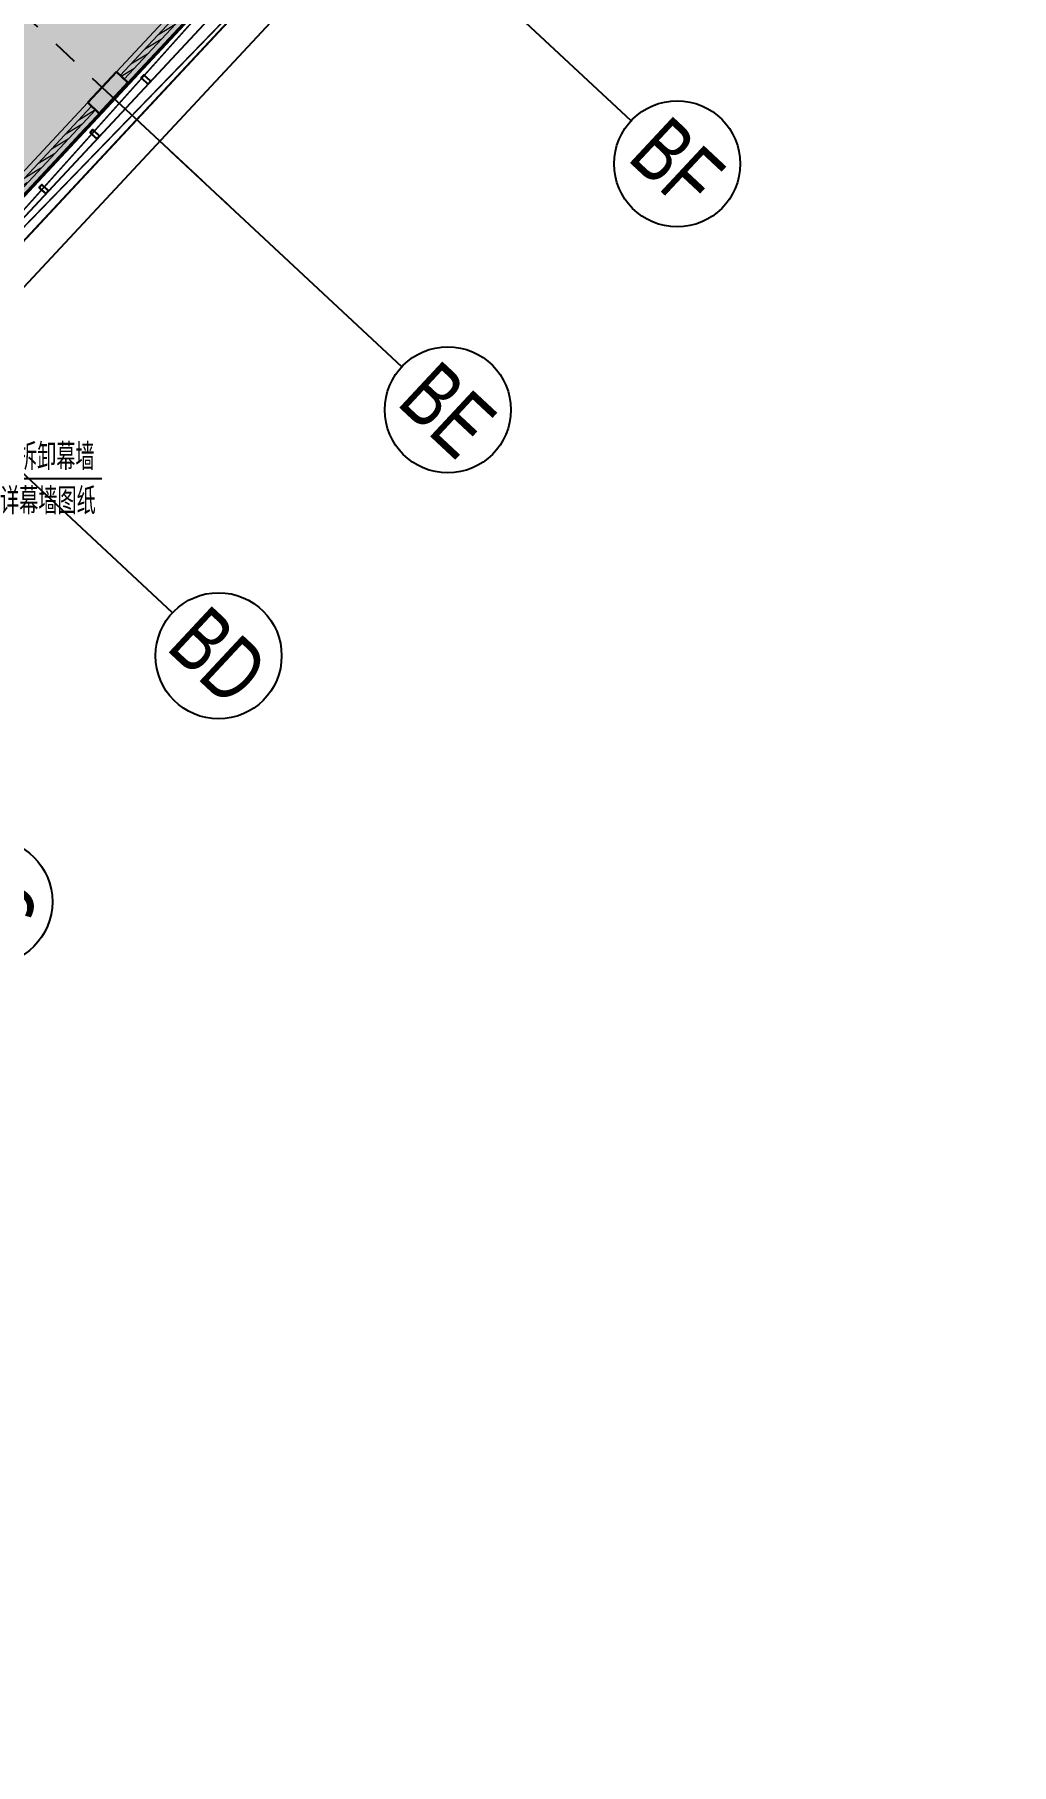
# Model space of a CAD drawing. Extents: x 138868 to 1251000, y -188972 to 132579.
# Drawn here: x 282288 to 300884, y 31586 to 64503 of the extents above; entities that cross this region are included whole.
import ezdxf
from ezdxf.enums import TextEntityAlignment as Align

# ---------------------------------------------------------------- set-up
doc = ezdxf.new("R2010")
doc.units = 0
doc.linetypes.add('CENTER2', pattern=[28.575000000000003, 19.05, -3.175, 3.175, -3.175])
doc.layers.get('0').update_dxf_attribs({"color": 8})
doc.layers.get('Defpoints').update_dxf_attribs({"color": 8})
for name, color, linetype in [('#幕墙线-平面', 8, 'Continuous'), ('#标注', 8, 'Continuous'), ('#轴线', 8, 'CENTER2'), ('A-FLOR', 8, 'Continuous'), ('A-FLOR-GRND', 8, 'Continuous'), ('A-THERMAL', 8, 'Continuous'), ('CURTWALL', 8, 'Continuous'), ('DIM_LEAD', 8, 'Continuous'), ('WINDOW_TEXT', 8, 'Continuous'), ('建-填充', 8, 'Continuous'), ('数据中心轮廓线', 8, 'Continuous')]:
    doc.layers.add(name, color=color, linetype=linetype)
for name, color, linetype, lineweight in [('PUB_TEXT', 8, 'Continuous', 5), ('WALL', 8, 'Continuous', 30), ('WINDOW', 8, 'Continuous', 13)]:
    doc.layers.add(name, color=color, linetype=linetype, lineweight=lineweight)
doc.styles.add('_TCH_DIM', font='SIMPLEX', dxfattribs={"bigfont": 'GBCBIG'})
doc.styles.add('_TCH_WINDOW', font='SIMPLEX', dxfattribs={"height": 3.5, "bigfont": 'GBCBIG'})
doc.styles.add('JHZX', font='jrs.shx', dxfattribs={"width": 0.6, "bigfont": 'jhz.shx'})
doc.dimstyles.new('JZBZ-300', dxfattribs={"dimscale": 300, "dimtxt": 3, "dimasz": 1.5, "dimexe": 1, "dimexo": 1, "dimgap": 0.5, "dimtad": 1, "dimdec": 0, "dimdsep": 46, "dimtxsty": 'JHZX', "dimblk1": 'ARCHTICK', "dimblk2": 'ARCHTICK', "dimsah": 1, "dimcen": 0, "dimclrd": 1, "dimclre": 1, "dimclrt": 2, "dimadec": 1, "dimazin": 2, "dimtfac": 1, "dimtdec": 0, "dimtix": 1, "dimtmove": 0, "dimatfit": 3, "dimfxl": 1, "dimtolj": 1, "dimlwd": -1, "dimlwe": -1, "dimarcsym": 1})

# ---------------------------------------------------------------- blocks, each defined once
blk = doc.blocks.new('$WINLIB2D$00000039')
for points in [[(-0.4999999999983409, 0.5000000000445652), (-0.4999999999999964, -0.4999999999999716)], [(0.5000000000016591, 0.4999999999536158), (-0.4999999999983409, 0.5000000000445652)], [(0.4999999999983338, -0.5000000000463842), (0.4999999999999609, 0.4999999999999432)], [(-0.499999999999428, 0.1666666667124446), (0.500000000000572, 0.1666666666205998)], [(-0.3838834764901549, -0.166666666632409), (-0.4479860405916831, 0.1666666667079113)], [(-0.3158924398378069, -0.166666666637866), (-0.3799950039392748, 0.1666666667006353)], [(-0.2479014031851996, -0.166666666645142), (-0.3120039672867243, 0.1666666666951784)], [(-0.1799103665328481, -0.1666666666505989), (-0.2440129306343159, 0.1666666666887977)], [(-0.1119193298802692, -0.1666666666569512), (-0.1760218939817904, 0.1666666666824455)], [(-0.04392829322788927, -0.1666666666633319), (-0.1080308573293216, 0.1666666666760648)], [(0.02406274342471804, -0.1666666666696841), (-0.04003982067680312, 0.1666666666697125)], [(0.09205378007703402, -0.1666666666751411), (0.02795121597557682, 0.1666666666642556)], [(0.1600448167296129, -0.1666666666815217), (0.0959422526280953, 0.1666666666578749)], [(0.2280358533819644, -0.166666666687874), (0.163933289280525, 0.1666666666505989)], [(0.2960268900345753, -0.1666666666942547), (0.231924325933047, 0.1666666666460657)], [(0.3640179266869801, -0.1666666667006069), (0.2999153625854838, 0.166666666639685)], [(0.4320089633395341, -0.1666666667060639), (0.3679063992380058, 0.166666666632409)], [(0.4999999999916831, -0.1666666667115209), (0.4358974358904746, 0.1666666666260568)], [(-0.4518745131427302, -0.1666666666260284), (-0.5000000000072298, 0.08358586507802102)], [(-0.500000000000572, -0.1666666666214951), (0.499999999999428, -0.1666666667124446)], [(0.4999999999983338, -0.5000000000463842), (-0.5000000000016662, -0.4999999999554348)]]:
    blk.add_lwpolyline(points)
blk = doc.blocks.new('A$Cd70d14ae')
at = {"layer": '建-填充'}
h = blk.add_hatch(dxfattribs=at)
h.set_pattern_fill('沙地', color=256, scale=200)
h.set_pattern_definition([(0, (-1181710.985593817, -339008.7316489072), (200, 200), [0, -400])])
edge = h.paths.add_edge_path()
edge.add_arc((-5.799514474347234e-05, -124899.9997239537), 125399.9999588372, 50.595484492603475, 54.19226882909709, ccw=False)
edge.add_arc((74905.38638249483, -33723.34112868203), 7399.999999524198, -43.000000001942624, 50.595484496434494, ccw=False)
edge.add_line((80317.4037739576, -38770.12899300351), (58913.48786749036, -61723.01868310437))
edge.add_line((58913.48786749036, -61723.01868310437), (58689.12700524527, -61953.37206457043))
edge.add_line((58689.12700524527, -61953.37206457043), (58356.02656423437, -62261.32573112228))
edge.add_arc((53501.47046901046, -56676.2305760567), 7400.000187352208, 231.89625553434, 310.9971188627708, ccw=False)
edge.add_arc((-5.258012242848054e-05, -124899.9997113437), 79299.99994527503, 51.8962543357454, 56.07277768417117)
edge.add_line((44260.45438872185, -59101.04710592562), (41529.68595674797, -57344.2806989107))
edge.add_line((41529.68595674797, -57344.2806989107), (45927.7232496303, -52631.43135201052))
edge.add_line((45927.7232496303, -52631.43135201052), (45913.26296266005, -52643.46987978922))
edge.add_line((45913.26296266005, -52643.46987978922), (73367.41551958487, -23202.49571749812))
at = {"layer": 'A-FLOR'}
blk.add_lwpolyline([(73367.4155195844, -23202.49571749783, 30, 30, -0.01569522088522697), (79602.84282119965, -28005.48287585442, 30, 30, -0.4327152502928488), (80317.4037739576, -38770.12899300351, 30, 30, 0), (80317.4037739576, -38770.12899300351, 30, 30, 0), (58913.48786749036, -61723.01868310437, 30, 30, 0), (58689.12700524527, -61953.37206457043, 30, 30, 0), (58356.02656423437, -62261.32573112228, 30, 30, -0.3595335964508717), (48935.02431424824, -62499.25146632234, 30, 30, 0.01822553852093915), (44260.45438872185, -59101.04710592562, 30, 30, 0), (41529.68595674797, -57344.2806989107, 30, 30, 0), (45927.7232496303, -52631.43135201052, 30, 30, 0), (45913.26296266005, -52643.46987978922, 30, 30, 0), (73367.41551958487, -23202.49571749812, 0, 0, 0)], format="xyseb", dxfattribs=at)
at = {"layer": 'A-FLOR-GRND', "ltscale": 5}
blk.add_lwpolyline([(66033.56840754996, -16885.51994499011, -0.03476963203113186), (80364.59261737086, -27078.2626046426, -0.4327152502716788), (81195.02831922771, -39588.52701144561), (59791.11241275372, -62541.41670154745, -0.3893999561661741), (48194.51964070555, -63443.52507527499, 0.02663891285834788), (41386.69465708686, -58667.44349584205)], format="xyb", dxfattribs=at)
at = {"layer": 'A-THERMAL', "ltscale": 5}
blk.add_lwpolyline([(64521.82260695819, -17337.83493830508, -0.03687290947385417), (79621.88666630883, -27982.30235501705, -0.432715250271674), (80339.34448833318, -38790.58893017244), (58935.42858185919, -61743.47862027428, -0.3893999561661921), (48916.51180359279, -62522.85829694016, 0.02813842068170495), (41603.03414781182, -57424.66757356364, 0.02813842068170495)], format="xyb", dxfattribs=at)
at = {"layer": 'CURTWALL'}
blk.add_lwpolyline([(64660.71196255574, -17106.29715110455, -0.03687290947385393), (79793.28034773536, -27773.67779757705, -0.4327152502716805), (80536.80998777036, -38974.72848738934), (59132.89408129637, -61927.61817749118, -0.3893999561661936), (48749.89822754194, -62735.31986117148, 0.02813842068170497), (41461.33086518315, -57654.49398564955, 0.02813842068170497)], format="xyb", dxfattribs=at)
at = {"layer": 'DIM_LEAD'}
blk.add_line((69996.01440618254, -51721.23164890718), (74767.51440618254, -51721.23164890718), dxfattribs=at)
at = {"layer": 'WALL'}
for p, q in [((75044.46715350167, -43984.77747903211), (74498.86846545173, -44569.86044032755)), ((75263.87326398768, -44189.37698705122), (75044.46715350167, -43984.77747903211)), ((74718.27457593774, -44774.45994834654), (75263.87326398768, -44189.37698705122)), ((74498.86846545173, -44569.86044032755), (74718.27457593774, -44774.45994834654))]:
    blk.add_line(p, q, dxfattribs=at)
at = {"layer": '数据中心轮廓线'}
blk.add_lwpolyline([(64815.03349667133, -16849.03290123178, -0.03687290683237934), (79983.71777094711, -27541.87273326563, -0.4327152502716894), (80756.21609825615, -39179.32799540809), (59352.30019178215, -62132.21768550994, -0.3893999561661833), (48564.77203192795, -62971.38826587144, 0.02812936554989807), (41306.30724569084, -57911.35157488636, 0.02812936554989807)], format="xyb", dxfattribs=at)
at = {"layer": '数据中心轮廓线', "const_width": 30}
blk.add_lwpolyline([(59190.65262602546, -61469.78434126783), (59607.5242359468, -61858.52340650192), (79521.87634978161, -40502.99531923019), (79105.00473984957, -40114.25625398604)], close=True, dxfattribs=at)
for points in [[(59607.52423595751, -61858.52340651199), (79105.00473984957, -40114.25625398604)], [(59190.58183932511, -61469.86025071034), (79521.87634978161, -40502.99531923019)]]:
    blk.add_lwpolyline(points, dxfattribs=at)
at = {"layer": 'WINDOW'}
ref = blk.add_blockref('$WINLIB2D$00000039', (77063.76561691772, -42039.28686851298), dxfattribs=dict(at, xscale=5600, yscale=300, zscale=5600, rotation=47.0000000000043))
ref.add_attrib('A', 'BYC5661', (76498.21772544432, -42380.15786557819), dxfattribs={"layer": 'WINDOW_TEXT', "height": 297.5, "rotation": 47.0000000000043, "style": '_TCH_WINDOW', "width": 0.7058823529411765})
ref = blk.add_blockref('$WINLIB2D$00000039', (72698.97611251796, -46719.95055887598), dxfattribs=dict(at, xscale=5600, yscale=300, zscale=5600, rotation=47.0000000000043))
ref.add_attrib('A', 'BYC5661', (72133.42822104433, -47060.82155594102), dxfattribs={"layer": 'WINDOW_TEXT', "height": 297.5, "rotation": 47.0000000000043, "style": '_TCH_WINDOW', "width": 0.7058823529411765})
at = {"layer": 'PUB_TEXT', "style": '_TCH_DIM'}
for s, p in [('百叶对应区域为可拆卸幕墙', (70253.63142745916, -51563.73164890718)), ('详幕墙图纸', (72828.36547001239, -52403.73164890718))]:
    blk.add_text(s, height=506.3829787234042, dxfattribs=at).set_placement(p)
blk = doc.blocks.new('*U3167')
blk.add_line((20, 4.898587196589413e-16), (0, 0))
blk.add_circle((24, 0), 4)
at = {"style": 'JHZX', "width": 0.75}
blk.add_attdef('AXES', text='', height=4, dxfattribs=at).set_placement((23.99999999999997, 0), align=Align.MIDDLE_CENTER)
blk = doc.blocks.new('_ARCHTICK')
at = {"color": 0, "linetype": 'ByBlock', "const_width": 0.15}
blk.add_lwpolyline([(-0.5, -0.5), (0.5, 0.5)], dxfattribs=at)
blk = doc.blocks.new('*D3280')
at = {"layer": '#标注', "ltscale": 300, "transparency": 16777216}
for p, q in [((146690.8966844672, 99692.36909648812), (145493.7441984293, 101943.8854600347)), ((299030.3676289878, 79636.49725693115), (300769.4634487099, 81501.44919732254))]:
    blk.add_line(p, q, dxfattribs=at)
blk.add_arc((208801.9844985199, -17121.59754685307), 134550.0001244252, 46.99999999366509, 117.9999999999996, dxfattribs=at)
at = {"layer": 'Defpoints', "color": 0, "ltscale": 300, "transparency": 16777216}
for p in [(253346.5674254924, 109840.9271025288), (146831.7381533029, 99427.48481863044), (298825.7681209447, 79417.09114646801), (208801.9844985199, -17121.59754685307)]:
    blk.add_point(p, dxfattribs=at)
at = {"layer": '#标注', "ltscale": 300, "transparency": 16777216, "xscale": 450, "yscale": 450, "zscale": 450}
for p, rotation in [((145634.5856672651, 101679.001182177), 207.9999999999996), ((300564.8639406668, 81282.04308685943), 316.9999999936651)]:
    blk.add_blockref('_ARCHTICK', p, dxfattribs=dict(at, rotation=rotation))
at = {"layer": '#标注', "ltscale": 300, "transparency": 16777216, "insert": (226442.5994007086, 116872.1755902029), "char_height": 900, "attachment_point": 5, "rotation": 352.49999999683234, "style": 'JHZX'}
blk.add_mtext('\\A1;71°', dxfattribs=at)
blk = doc.blocks.new('*D3281')
at = {"layer": '#标注', "ltscale": 300, "transparency": 16777216}
for p, q in [((274351.1665590371, 97798.3518248455), (275020.0357641029, 98971.00437009752)), ((299030.3676289878, 79636.49725693114), (299951.0654165382, 80623.82475547021))]:
    blk.add_line(p, q, dxfattribs=at)
blk.add_arc((208801.98449852, -17121.59754685318), 133350.0001244256, 46.99999999366511, 60.29999991711377, dxfattribs=at)
at = {"layer": 'Defpoints', "color": 0, "ltscale": 300, "transparency": 16777216}
for p in [(274202.5289581304, 97537.76237072903), (291935.6845109614, 87142.54036942993), (298825.7681209448, 79417.09114646798), (208801.98449852, -17121.59754685318)]:
    blk.add_point(p, dxfattribs=at)
at = {"layer": '#标注', "ltscale": 300, "transparency": 16777216, "xscale": 450, "yscale": 450, "zscale": 450}
for p, rotation in [((274871.3981631963, 98710.41491598112), 150.2999999171138), ((299746.4659084952, 80404.41864500707), 316.9999999936651)]:
    blk.add_blockref('_ARCHTICK', p, dxfattribs=dict(at, rotation=rotation))
at = {"layer": '#标注', "ltscale": 300, "transparency": 16777216, "insert": (288196.3274677519, 90763.25235255393), "char_height": 900, "attachment_point": 5, "rotation": 323.6499999553895, "style": 'JHZX'}
blk.add_mtext('\\A1;13.3°', dxfattribs=at)
blk = doc.blocks.new('LZ')
at = {"layer": '#幕墙线-平面', "ltscale": 250}
for points in [[(-32.49999999988358, -9.730402962304652e-05, -0.414213562373095), (-40.00002245465294, 7.499880241084611), (-40.00051645992789, 172.4998802403279, -0.414213562373095), (-32.50053891458083, 179.9999026951264), (32.49946108506992, 180.0000973032147, -0.414213562373095), (39.99948353983928, 172.5001197580132), (39.9999775448814, 7.500119758740766, -0.4142135623730949), (32.49999999976717, 9.730400051921606e-05)], [(-32.50001796381548, 5.999902695941273, -0.4142135623730951), (-34.00002245488577, 7.499898204987403), (-34.00051645981148, 172.4998982042016, -0.4142135623730951), (-32.50052095076535, 173.9999026951555), (32.49947904876899, 174.0000973032147, -0.4142135623730951), (33.99948353983928, 172.5001017941977), (33.9999775448814, 7.500101794925286, -0.4142135623730951), (32.49998203583527, 6.000097303971415)]]:
    blk.add_lwpolyline(points, format="xyb", close=True, dxfattribs=at)

msp = doc.modelspace()

# ---------------------------------------------------------------- linework, layer by layer
at = {"layer": '#幕墙线-平面', "ltscale": 500}
msp.add_lwpolyline([(156928.3693391712, 97704.91524870583, 0.0006186609606904662), (156644.3737756643, 97576.1950834025, 0.4324632496480859), (152892.3873621174, 86538.0230444704), (167625.2731387443, 58829.49485344271, 0.3897332674103929), (177836.5475835991, 55230.53932774201, -0.2739152575343032), (257366.7564053151, 44807.01384322898, 0.3893999561442285), (268154.2845650967, 45646.18442381354), (289558.20047192, 68599.07411428978, 0.4327152502695922), (288785.7021367718, 80236.52938204206, 0.06564677347486543), (260814.9680133779, 97641.85271036968, 0.06564677347486543)], format="xyb", dxfattribs=at)
at = {"layer": '#幕墙线-平面'}
msp.add_lwpolyline([(157051.8780598841, 97431.51884070487, 0.0006186612082523815), (156768.5585628543, 97303.10510074015, 0.432463249648085), (153157.2716399168, 86678.86451341579), (167890.1574166021, 58970.33632227842, 0.3897332674103919), (177718.5090697457, 55506.34162876074, -0.2739152575343032), (257551.8826010276, 45043.08224785159, 0.3893999561442295), (267934.8784545215, 45850.78393173631), (289338.7943614342, 68803.67362230847, 0.4327152502695888), (288595.264720506, 80004.72431202413)], format="xyb", dxfattribs=at)
at = {"layer": '#轴线', "ltscale": 150}
for p, q in [((260826.5697787483, 38667.93984730629), (298825.7682939245, 79417.09133196459)), ((270848.0979479752, 75367.85466212238), (285987.119571066, 61250.48860922735))]:
    msp.add_line(p, q, dxfattribs=at)

# ---------------------------------------------------------------- block references
at = {"layer": '#幕墙线-平面', "ltscale": 300}
msp.add_blockref('A$Cd70d14ae', (208801.9845453531, 107778.4023970212), dxfattribs=at)
at = {"layer": '#幕墙线-平面', "ltscale": 300, "xscale": -1, "rotation": 46.99999999999935}
for p in [(284474.1272453393, 63586.95655310614), (283501.2219768432, 62543.64338535286), (282528.3167083472, 61500.33021759958)]:
    msp.add_blockref('LZ', p, dxfattribs=at)
at = {"layer": '#标注', "xscale": 300, "yscale": 300, "rotation": 317.0000000589019}
for p, values in [((289254.8784931913, 66954.14986259694), {'AXES': 'BF'}), ((284890.088988791, 62273.48617223359), {'AXES': 'BE'}), ((280525.299484391, 57592.82248187059), {'AXES': 'BD'}), ((276160.5099799914, 52912.15879150771), {'AXES': 'BC'})]:
    msp.add_blockref('*U3167', p, dxfattribs=at).add_auto_attribs(values)

# ---------------------------------------------------------------- dimensions: what is measured, and where the dimension line sits
at = {"layer": '#标注', "ltscale": 300}
for base, center, p1, p2, picture, middle in [((253346.5674254924, 109840.9271025288), (208801.9844985199, -17121.59754685307), (298825.7681209447, 79417.09114646801), (146831.7381533029, 99427.48481863044), '*D3280', (226442.5994007086, 116872.1755902029)), ((291935.6845109614, 87142.54036942993), (208801.98449852, -17121.59754685318), (298825.7681209448, 79417.09114646801), (274202.5289581304, 97537.76237072906), '*D3281', (288196.3274677519, 90763.25235255394))]:
    dim = msp.add_angular_dim_3p(base=base, center=center, p1=p1, p2=p2, dimstyle='JZBZ-300', override={"dimclrd": 256, "dimclre": 256, "dimclrt": 256}, dxfattribs=at)
    dim.commit()
    dim.dimension.update_dxf_attribs({"geometry": picture, "text_midpoint": middle})

doc.saveas('drawing.dxf')
